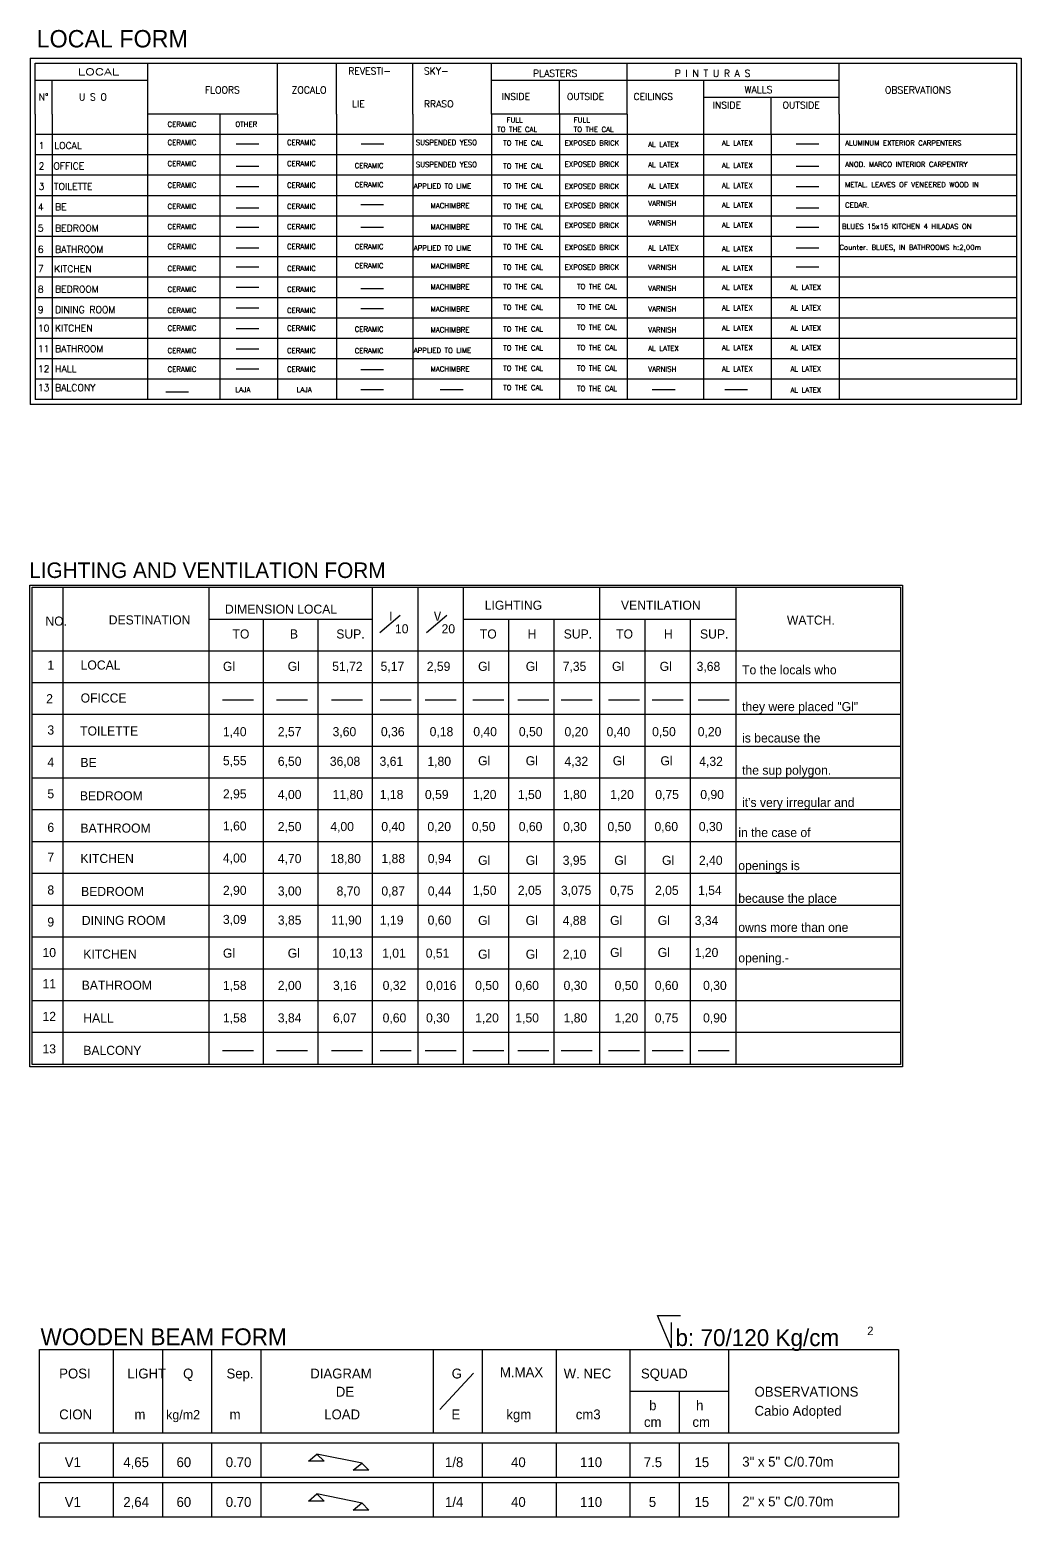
# Model space of a CAD drawing. Header units: millimetres. Extents: x 221 to 543, y -43 to 148.
# Drawn here: x 459.88 to 480.02, y -42.85 to -12.64 of the extents above; entities that cross this region are included whole.
import ezdxf

# ---------------------------------------------------------------- set-up
doc = ezdxf.new("R2010")
doc.units = ezdxf.units.MM
for name, color, linetype in [('cinco', 4, 'Continuous'), ('dos', 2, 'Continuous'), ('tres', 3, 'Continuous')]:
    doc.layers.add(name, color=color, linetype=linetype)
doc.styles.add('ROMANS', font='romans.shx', dxfattribs={"width": 0.85})

msp = doc.modelspace()

# ---------------------------------------------------------------- linework, layer by layer
at = {"color": 251}
for p, q in [((459.883, -13.219), (480.021, -13.219)), ((459.883, -13.219), (459.883, -20.25)), ((480.021, -13.219), (480.021, -20.25)), ((480.021, -20.25), (459.883, -20.25))]:
    msp.add_line(p, q, dxfattribs=at)
for p, q in [((467.401, -24.536, 1.355), (466.991, -24.884, 1.355)), ((468.348, -24.536, 1.355), (467.938, -24.884, 1.355)), ((463.792, -26.247, 1.355), (464.422, -26.247, 1.355)), ((464.887, -26.247, 1.355), (465.517, -26.247, 1.355)), ((466.004, -26.247, 1.355), (466.634, -26.247, 1.355)), ((466.998, -26.247, 1.355), (467.628, -26.247, 1.355)), ((467.911, -26.247, 1.355), (468.541, -26.247, 1.355)), ((468.88, -26.247, 1.355), (469.51, -26.247, 1.355)), ((469.79, -26.247, 1.355), (470.42, -26.247, 1.355)), ((470.671, -26.247, 1.355), (471.301, -26.247, 1.355)), ((471.632, -26.247, 1.355), (472.262, -26.247, 1.355)), ((472.523, -26.247, 1.355), (473.153, -26.247, 1.355)), ((473.455, -26.247, 1.355), (474.085, -26.247, 1.355)), ((463.792, -33.365, 1.355), (464.422, -33.365, 1.355)), ((464.887, -33.365, 1.355), (465.517, -33.365, 1.355)), ((466.004, -33.365, 1.355), (466.634, -33.365, 1.355)), ((466.998, -33.365, 1.355), (467.628, -33.365, 1.355)), ((467.911, -33.365, 1.355), (468.541, -33.365, 1.355)), ((468.88, -33.365, 1.355), (469.51, -33.365, 1.355)), ((469.79, -33.365, 1.355), (470.42, -33.365, 1.355)), ((470.671, -33.365, 1.355), (471.301, -33.365, 1.355)), ((471.632, -33.365, 1.355), (472.262, -33.365, 1.355)), ((472.523, -33.365, 1.355), (473.153, -33.365, 1.355)), ((473.455, -33.365, 1.355), (474.085, -33.365, 1.355))]:
    msp.add_line(p, q)
at = {"layer": 'cinco', "color": 4}
for p, q in [((459.984, -13.319), (479.921, -13.319)), ((459.984, -14.354), (459.984, -13.319))]:
    msp.add_line(p, q, dxfattribs=at)
at = {"layer": 'cinco'}
for p, q in [((464.909, -14.354), (462.268, -14.354)), ((472.017, -14.354), (469.26, -14.354)), ((473.562, -14.768), (459.984, -14.768)), ((479.921, -14.768), (473.562, -14.768))]:
    msp.add_line(p, q, dxfattribs=at)
at = {"layer": 'cinco', "ltscale": 0.02}
for p, q in [((459.922, -23.962, 2.916), (461.306, -23.962, 2.916)), ((459.922, -25.254, 2.916), (459.922, -23.962, 2.916)), ((461.306, -23.962, 2.916), (477.564, -23.962, 2.916)), ((477.564, -23.962, 4.476), (477.564, -25.254, 4.476)), ((459.922, -25.254, 2.916), (471.457, -25.254, 2.916)), ((471.457, -25.254, 2.916), (474.226, -25.254, 2.916)), ((474.226, -25.254, 2.916), (477.564, -25.254, 4.476)), ((460.077, -39.439, 1.691), (477.525, -39.439, 1.691)), ((460.077, -41.139, 1.691), (460.077, -39.439, 1.691)), ((477.525, -39.439, 1.691), (477.525, -41.139, 1.691)), ((477.525, -41.139, 1.691), (460.077, -41.139, 1.691))]:
    msp.add_line(p, q, dxfattribs=at)
at = {"layer": 'dos', "ltscale": 0.5}
for p, q in [((468.889, -39.923, 1.691), (468.208, -40.656, 1.691)), ((472.077, -40.289, 1.691), (474.077, -40.289, 1.691)), ((473.077, -41.139, 1.691), (473.077, -40.289, 1.691)), ((465.54, -41.71, 1.691), (465.71, -41.564, 1.691)), ((465.709, -41.563, 1.691), (465.856, -41.71, 1.691)), ((466.63, -41.75, 1.691), (465.709, -41.563, 1.691)), ((465.856, -41.71, 1.691), (465.54, -41.71, 1.691)), ((466.45, -41.893, 1.691), (466.62, -41.748, 1.691)), ((466.766, -41.893, 1.691), (466.45, -41.893, 1.691)), ((466.62, -41.748, 1.691), (466.766, -41.893, 1.691)), ((465.54, -42.517, 1.691), (465.71, -42.372, 1.691)), ((465.856, -42.517, 1.691), (465.54, -42.517, 1.691)), ((465.709, -42.371, 1.691), (465.856, -42.517, 1.691)), ((466.63, -42.558, 1.691), (465.709, -42.371, 1.691)), ((466.45, -42.701, 1.691), (466.62, -42.555, 1.691)), ((466.62, -42.555, 1.691), (466.766, -42.701, 1.691)), ((466.766, -42.701, 1.691), (466.45, -42.701, 1.691))]:
    msp.add_line(p, q, dxfattribs=at)
at = {"layer": 'tres'}
for p, q in [((462.268, -13.319), (462.268, -20.151)), ((464.909, -14.354), (464.909, -13.319)), ((466.111, -14.354), (466.111, -13.319)), ((467.658, -14.354), (467.658, -13.319)), ((469.26, -14.354), (469.26, -13.319)), ((472.017, -14.354), (472.017, -13.319)), ((476.323, -14.354), (476.323, -13.319)), ((459.984, -13.664), (462.268, -13.664)), ((460.329, -14.354), (460.329, -13.664)), ((469.26, -13.664), (476.323, -13.664)), ((470.637, -14.354), (470.637, -13.664)), ((473.562, -13.664), (473.562, -20.151)), ((473.562, -14.009), (476.323, -14.009)), ((474.942, -14.768), (474.942, -14.009)), ((460.329, -14.354), (460.329, -20.151)), ((463.738, -14.354), (463.738, -20.151)), ((464.909, -14.354), (464.909, -20.151)), ((466.111, -14.354), (466.111, -20.151)), ((467.658, -14.354), (467.658, -20.151)), ((469.26, -14.354), (469.26, -20.151)), ((470.637, -14.354), (470.637, -20.151)), ((472.017, -14.354), (472.017, -20.151)), ((476.323, -14.354), (476.323, -20.151)), ((474.942, -14.768), (474.942, -20.151)), ((464.07, -14.955), (464.531, -14.955)), ((466.611, -14.955), (467.073, -14.955)), ((475.446, -14.955), (475.907, -14.955)), ((473.562, -15.182), (459.984, -15.182)), ((479.921, -15.182), (473.562, -15.182)), ((473.562, -15.596), (459.984, -15.596)), ((464.07, -15.409), (464.531, -15.409)), ((479.921, -15.596), (473.562, -15.596)), ((475.446, -15.409), (475.907, -15.409)), ((464.07, -15.821), (464.531, -15.821)), ((475.446, -15.821), (475.907, -15.821)), ((473.562, -16.01), (459.984, -16.01)), ((464.07, -16.254), (464.531, -16.254)), ((466.604, -16.186), (467.066, -16.186)), ((479.921, -16.01), (473.562, -16.01)), ((475.446, -16.254), (475.907, -16.254)), ((473.562, -16.425), (459.984, -16.425)), ((479.921, -16.425), (473.562, -16.425)), ((473.562, -16.839), (459.984, -16.839)), ((464.07, -16.647), (464.531, -16.647)), ((466.604, -16.647), (467.066, -16.647)), ((479.921, -16.839), (473.562, -16.839)), ((475.446, -16.647), (475.907, -16.647)), ((464.07, -17.066), (464.531, -17.066)), ((475.446, -17.066), (475.907, -17.066)), ((473.562, -17.253), (459.984, -17.253)), ((464.07, -17.452), (464.531, -17.452)), ((479.921, -17.253), (473.562, -17.253)), ((475.446, -17.452), (475.907, -17.452)), ((473.562, -17.667), (459.984, -17.667)), ((479.921, -17.667), (473.562, -17.667)), ((473.562, -18.081), (459.984, -18.081)), ((473.562, -18.081), (459.984, -18.081)), ((464.07, -17.865), (464.531, -17.865)), ((466.604, -17.892), (467.066, -17.892)), ((479.921, -18.081), (473.562, -18.081)), ((479.921, -18.081), (473.562, -18.081)), ((464.07, -18.284), (464.531, -18.284)), ((466.604, -18.301), (467.066, -18.301)), ((473.562, -18.495), (459.984, -18.495)), ((464.07, -18.704), (464.531, -18.704)), ((479.921, -18.495), (473.562, -18.495)), ((479.921, -18.909), (459.984, -18.909)), ((479.921, -19.323), (459.984, -19.323)), ((464.07, -19.117), (464.531, -19.117)), ((464.07, -19.529), (464.531, -19.529)), ((466.604, -19.538), (467.066, -19.538)), ((479.921, -19.737), (459.984, -19.737)), ((462.642, -19.99), (463.103, -19.99)), ((466.604, -19.948), (467.066, -19.948)), ((468.217, -19.948), (468.679, -19.948)), ((472.525, -19.948), (472.986, -19.948)), ((473.998, -19.948), (474.46, -19.948))]:
    msp.add_line(p, q, dxfattribs=at)
at = {"layer": 'tres', "color": 4}
for p, q in [((479.921, -13.319), (479.921, -20.151)), ((459.984, -14.354), (459.984, -20.151)), ((479.921, -20.151), (459.984, -20.151))]:
    msp.add_line(p, q, dxfattribs=at)
at = {"layer": 'tres', "color": 251, "ltscale": 0.5}
for p, q in [((459.876, -23.916, 2.916), (477.61, -23.916, 2.916)), ((459.876, -33.698, 2.916), (459.876, -23.916, 2.916)), ((477.61, -23.916, 4.476), (477.61, -33.698, 4.476)), ((477.61, -33.698, 4.48), (459.876, -33.698, 2.912))]:
    msp.add_line(p, q, dxfattribs=at)
at = {"layer": 'tres', "ltscale": 0.5}
for p, q in [((460.553, -25.254, 2.916), (460.553, -23.962, 2.916)), ((463.521, -25.254, 2.916), (463.521, -23.962, 2.916)), ((466.843, -25.254, 2.916), (466.843, -23.962, 2.916)), ((467.766, -25.254, 2.916), (467.766, -23.962, 2.916)), ((468.689, -25.254, 2.916), (468.689, -23.962, 2.916)), ((471.457, -33.652, 2.916), (471.457, -23.962, 2.916)), ((474.226, -25.254, 2.916), (474.226, -23.962, 2.916)), ((463.521, -24.608, 2.916), (466.843, -24.608, 2.916)), ((464.628, -33.652, 2.916), (464.628, -24.608, 2.916)), ((465.736, -33.652, 2.916), (465.736, -24.608, 2.916)), ((468.689, -24.608, 2.916), (471.457, -24.608, 2.916)), ((469.612, -33.652, 2.916), (469.612, -24.608, 2.916)), ((470.534, -33.652, 2.916), (470.534, -24.608, 2.916)), ((471.457, -24.608, 2.916), (474.226, -24.608, 2.916)), ((472.38, -33.652, 2.916), (472.38, -24.608, 2.916)), ((473.303, -33.652, 2.916), (473.303, -24.608, 2.916)), ((460.553, -33.652, 2.916), (460.553, -25.254, 2.916)), ((463.521, -33.652, 2.916), (463.521, -25.254, 2.916)), ((466.843, -33.652, 2.916), (466.843, -25.254, 2.916)), ((467.766, -33.652, 2.916), (467.766, -25.254, 2.916)), ((468.689, -33.652, 2.916), (468.689, -25.254, 2.916)), ((474.226, -33.652, 2.916), (474.226, -25.254, 2.916)), ((477.564, -25.9, 4.476), (459.922, -25.9, 2.916)), ((477.564, -26.546, 4.476), (459.922, -26.546, 2.916)), ((477.564, -27.192, 4.476), (459.922, -27.192, 2.916)), ((477.564, -27.838, 4.476), (459.922, -27.838, 2.916)), ((477.564, -28.484, 4.476), (459.922, -28.484, 2.916)), ((477.564, -29.13, 4.476), (459.922, -29.13, 2.916)), ((477.564, -29.776, 4.476), (459.922, -29.776, 2.916)), ((477.564, -30.422, 4.476), (459.922, -30.422, 2.916)), ((477.564, -31.068, 4.476), (459.922, -31.068, 2.916)), ((477.564, -31.714, 4.476), (459.922, -31.714, 2.916)), ((477.564, -32.36, 4.476), (459.922, -32.36, 2.916)), ((477.564, -33.006, 4.476), (459.922, -33.006, 2.916)), ((477.564, -33.006, 4.476), (459.922, -33.006, 2.916)), ((472.629, -38.753, 0.982), (473.096, -38.753, 0.982)), ((472.909, -39.405, 0.982), (472.629, -38.753, 0.982)), ((472.909, -38.892, 0.982), (472.909, -39.405, 0.982)), ((461.577, -41.139, 1.691), (461.577, -39.439, 1.691)), ((462.577, -41.139, 1.691), (462.577, -39.439, 1.691)), ((463.577, -41.139, 1.691), (463.577, -39.439, 1.691)), ((464.577, -41.139, 1.691), (464.577, -39.439, 1.691)), ((468.077, -41.139, 1.691), (468.077, -39.439, 1.691)), ((469.077, -41.139, 1.691), (469.077, -39.439, 1.691)), ((470.577, -41.139, 1.691), (470.577, -39.439, 1.691)), ((472.077, -41.139, 1.691), (472.077, -39.439, 1.691)), ((474.077, -41.139, 1.691), (474.077, -39.439, 1.691)), ((477.525, -41.339, 1.691), (460.077, -41.339, 1.691)), ((460.077, -42.039, 1.691), (460.077, -41.339, 1.691)), ((461.577, -42.039, 1.691), (461.577, -41.339, 1.691)), ((462.577, -42.039, 1.691), (462.577, -41.339, 1.691)), ((463.577, -42.039, 1.691), (463.577, -41.339, 1.691)), ((464.577, -42.039, 1.691), (464.577, -41.339, 1.691)), ((468.077, -42.039, 1.691), (468.077, -41.339, 1.691)), ((469.077, -42.039, 1.691), (469.077, -41.339, 1.691)), ((470.577, -42.039, 1.691), (470.577, -41.339, 1.691)), ((472.077, -42.039, 1.691), (472.077, -41.339, 1.691)), ((473.077, -42.039, 1.691), (473.077, -41.339, 1.691)), ((474.077, -42.039, 1.691), (474.077, -41.339, 1.691)), ((477.525, -41.339, 1.691), (477.525, -42.039, 1.691)), ((477.525, -42.039, 1.691), (460.077, -42.039, 1.691)), ((477.525, -42.147, 1.691), (460.077, -42.147, 1.691)), ((460.077, -42.847, 1.691), (460.077, -42.147, 1.691)), ((461.577, -42.847, 1.691), (461.577, -42.147, 1.691)), ((462.577, -42.847, 1.691), (462.577, -42.147, 1.691)), ((463.577, -42.847, 1.691), (463.577, -42.147, 1.691)), ((464.577, -42.847, 1.691), (464.577, -42.147, 1.691)), ((468.077, -42.847, 1.691), (468.077, -42.147, 1.691)), ((469.077, -42.847, 1.691), (469.077, -42.147, 1.691)), ((470.577, -42.847, 1.691), (470.577, -42.147, 1.691)), ((472.077, -42.847, 1.691), (472.077, -42.147, 1.691)), ((473.077, -42.847, 1.691), (473.077, -42.147, 1.691)), ((474.077, -42.847, 1.691), (474.077, -42.147, 1.691)), ((477.525, -42.147, 1.691), (477.525, -42.847, 1.691)), ((477.525, -42.847, 1.691), (460.077, -42.847, 1.691))]:
    msp.add_line(p, q, dxfattribs=at)
at = {"layer": 'tres', "color": 4, "ltscale": 0.5}
for p, q in [((459.922, -33.652, 2.916), (459.922, -25.254, 2.916)), ((477.564, -25.254, 4.476), (477.564, -33.652, 4.476)), ((477.564, -33.652, 4.476), (459.922, -33.652, 2.916))]:
    msp.add_line(p, q, dxfattribs=at)

# ---------------------------------------------------------------- texts
at = {"attachment_point": 1}
for s, insert, char_height, width in [('{\\fStylus BT|b0|i0|c0|p34;LOCAL FORM}', (460.016, -12.646), 0.3534, 13.19187), ('{\\fStylus BT|b0|i0|c0|p34;LIGHTING AND VENTILATION FORM}', (459.865, -23.458, 1.355), 0.31536, 11.77221), ('{\\fStylus BT|b0|i0|c0|p34;WOODEN BEAM FORM }', (460.095, -39.011), 0.34173, 12.7564), ('{\\fStylus BT|b0|i0|c0|p34;b: 70/120 Kg/cm}', (472.995, -39.028), 0.34173, 12.7564), ('{\\fStylus BT|b0|i0|c0|p34;2}', (476.891, -38.976), 0.17155, 6.40382)]:
    msp.add_mtext(s, dxfattribs=dict(at, insert=insert, char_height=char_height, width=width))
at = {"layer": 'dos', "ltscale": 0.5}
for s, height, p in [('DIMENSION LOCAL', 0.18457, (463.843, -24.498, 2.916)), ('Ⅰ', 0.185, (467.087, -24.642, 2.916)), ('Ⅴ', 0.185, (468.034, -24.642, 2.916)), ('LIGHTING', 0.1846, (469.12, -24.418, 2.916)), ('VENTILATION', 0.18457, (471.888, -24.418, 2.916)), ('NO.', 0.1846, (460.195, -24.741, 2.916)), ('DESTINATION', 0.18457, (461.481, -24.717, 2.916)), ('10', 0.1846, (467.296, -24.897, 2.916)), ('20', 0.1846, (468.243, -24.897, 2.916)), ('WATCH.', 0.1846, (475.259, -24.721, 4.476)), ('TO', 0.1846, (463.996, -25.002, 2.916)), ('B', 0.185, (465.161, -25.002, 2.916)), ('SUP.', 0.1846, (466.104, -25.002, 2.916)), ('TO', 0.1846, (469.021, -25.002, 2.916)), ('H', 0.185, (469.991, -25.002, 2.916)), ('SUP.', 0.1846, (470.725, -25.002, 2.916)), ('TO', 0.1846, (471.79, -25.002, 2.916)), ('H', 0.185, (472.76, -25.002, 2.916)), ('SUP.', 0.1846, (473.494, -25.002, 2.916)), ('1', 0.185, (460.234, -25.634, 2.916)), ('LOCAL', 0.1846, (460.91, -25.633, 2.916)), ('Gl', 0.1846, (463.801, -25.66, 2.916)), ('Gl', 0.1846, (465.117, -25.66, 2.916)), ('51,72', 0.1846, (466.021, -25.66, 2.916)), ('5,17', 0.1846, (467.004, -25.66, 2.916)), ('2,59', 0.1846, (467.942, -25.66, 2.916)), ('Gl', 0.1846, (468.985, -25.66, 2.916)), ('Gl', 0.1846, (469.953, -25.66, 2.916)), ('7,35', 0.1846, (470.704, -25.66, 2.916)), ('Gl', 0.1846, (471.706, -25.66, 2.916)), ('Gl', 0.1846, (472.674, -25.66, 2.916)), ('3,68', 0.1846, (473.425, -25.66, 2.916)), ('To the locals who', 0.18457, (474.349, -25.73)), ('2', 0.185, (460.21, -26.317, 2.916)), ('OFICCE', 0.1846, (460.91, -26.302, 2.916)), ('they were placed "Gl"', 0.18457, (474.349, -26.477)), ('3', 0.185, (460.234, -26.952, 2.916)), ('TOILETTE', 0.1846, (460.9, -26.972, 2.916)), ('1,40', 0.1846, (463.801, -26.986, 2.916)), ('2,57', 0.1846, (464.916, -26.986, 2.916)), ('3,60', 0.1846, (466.029, -26.986, 2.916)), ('0,36', 0.1846, (467.011, -26.986, 2.916)), ('0,18', 0.1846, (468.001, -26.986, 2.916)), ('0,40', 0.1846, (468.888, -26.986, 2.916)), ('0,50', 0.1846, (469.814, -26.986, 2.916)), ('0,20', 0.1846, (470.741, -26.986, 2.916)), ('0,40', 0.1846, (471.595, -26.986, 2.916)), ('0,50', 0.1846, (472.521, -26.986, 2.916)), ('0,20', 0.1846, (473.448, -26.986, 2.916)), ('is because the', 0.18457, (474.349, -27.114)), ('4', 0.185, (460.234, -27.607, 2.916)), ('BE', 0.1846, (460.906, -27.613, 2.916)), ('5,55', 0.1846, (463.801, -27.576, 2.916)), ('6,50', 0.1846, (464.916, -27.588, 2.916)), ('36,08', 0.1846, (465.973, -27.588, 2.916)), ('3,61', 0.1846, (466.983, -27.588, 2.916)), ('1,80', 0.1846, (467.955, -27.588, 2.916)), ('Gl', 0.1846, (468.985, -27.578, 2.916)), ('Gl', 0.1846, (469.953, -27.578, 2.916)), ('4,32', 0.1846, (470.741, -27.589, 2.916)), ('Gl', 0.1846, (471.722, -27.578, 2.916)), ('Gl', 0.1846, (472.69, -27.578, 2.916)), ('4,32', 0.1846, (473.478, -27.589, 2.916)), ('the sup polygon.', 0.18457, (474.349, -27.768)), ('5', 0.185, (460.234, -28.247, 2.916)), ('2,95', 0.1846, (463.801, -28.249, 2.916)), ('4,00', 0.1846, (464.916, -28.262, 2.916)), ('11,80', 0.1846, (466.029, -28.262, 2.916)), ('1,18', 0.1846, (466.987, -28.262, 2.916)), ('0,59', 0.1846, (467.905, -28.262, 2.916)), ('1,20', 0.1846, (468.878, -28.262, 2.916)), ('1,50', 0.1846, (469.793, -28.262, 2.916)), ('1,80', 0.1846, (470.709, -28.262, 2.916)), ('1,20', 0.1846, (471.669, -28.262, 2.916)), ('0,75', 0.1846, (472.585, -28.262, 2.916)), ('0,90', 0.1846, (473.5, -28.262, 2.916)), ('BEDROOM', 0.1846, (460.895, -28.289, 2.916)), ("it's very irregular and ", 0.18457, (474.349, -28.423)), ('6', 0.185, (460.234, -28.93, 2.916)), ('BATHROOM', 0.1846, (460.906, -28.944, 2.916)), ('1,60', 0.1846, (463.801, -28.9, 2.916)), ('2,50', 0.1846, (464.916, -28.913, 2.916)), ('4,00', 0.1846, (465.982, -28.913, 2.916)), ('0,40', 0.1846, (467.019, -28.913, 2.916)), ('0,20', 0.1846, (467.955, -28.913, 2.916)), ('0,50', 0.1846, (468.857, -28.913, 2.916)), ('0,60', 0.1846, (469.811, -28.913, 2.916)), ('0,30', 0.1846, (470.713, -28.913, 2.916)), ('0,50', 0.1846, (471.614, -28.913, 2.916)), ('0,60', 0.1846, (472.568, -28.913, 2.916)), ('0,30', 0.1846, (473.47, -28.913, 2.916)), ('in the case of', 0.18457, (474.272, -29.034)), ('7', 0.185, (460.234, -29.534, 2.916)), ('KITCHEN', 0.1846, (460.907, -29.561, 2.916)), ('4,00', 0.1846, (463.801, -29.551, 2.916)), ('4,70', 0.1846, (464.916, -29.563, 2.916)), ('18,80', 0.1846, (465.987, -29.563, 2.916)), ('1,88', 0.1846, (467.021, -29.563, 2.916)), ('0,94', 0.1846, (467.963, -29.563, 2.916)), ('Gl', 0.1846, (468.985, -29.599, 2.916)), ('Gl', 0.1846, (469.953, -29.599, 2.916)), ('3,95', 0.1846, (470.704, -29.599, 2.916)), ('Gl', 0.1846, (471.753, -29.599, 2.916)), ('Gl', 0.1846, (472.721, -29.599, 2.916)), ('2,40', 0.1846, (473.472, -29.599, 2.916)), ('openings is ', 0.18457, (474.272, -29.705)), ('8', 0.185, (460.234, -30.201, 2.916)), ('BEDROOM', 0.1846, (460.919, -30.231, 2.916)), ('2,90', 0.1846, (463.801, -30.209, 2.916)), ('3,00', 0.1846, (464.916, -30.222, 2.916)), ('8,70', 0.1846, (466.11, -30.222, 2.916)), ('0,87', 0.1846, (467.02, -30.222, 2.916)), ('0,44', 0.1846, (467.964, -30.222, 2.916)), ('1,50', 0.1846, (468.878, -30.208, 2.916)), ('2,05', 0.1846, (469.793, -30.208, 2.916)), ('3,075', 0.1846, (470.668, -30.208, 2.916)), ('0,75', 0.1846, (471.664, -30.208, 2.916)), ('2,05', 0.1846, (472.58, -30.208, 2.916)), ('1,54', 0.1846, (473.454, -30.208, 2.916)), ('because the place ', 0.18457, (474.272, -30.37)), ('9', 0.185, (460.234, -30.852, 2.916)), ('DINING ROOM', 0.18457, (460.934, -30.819, 2.916)), ('3,09', 0.1846, (463.801, -30.8, 2.916)), ('3,85', 0.1846, (464.916, -30.813, 2.916)), ('11,90', 0.1846, (466, -30.813, 2.916)), ('1,19', 0.1846, (466.989, -30.813, 2.916)), ('0,60', 0.1846, (467.96, -30.813, 2.916)), ('Gl', 0.1846, (468.985, -30.82, 2.916)), ('Gl', 0.1846, (469.953, -30.82, 2.916)), ('4,88', 0.1846, (470.704, -30.82, 2.916)), ('Gl', 0.1846, (471.667, -30.82, 2.916)), ('Gl', 0.1846, (472.635, -30.82, 2.916)), ('3,34', 0.1846, (473.386, -30.82, 2.916)), ('owns more than one', 0.18457, (474.272, -30.959)), ('10', 0.1846, (460.135, -31.472, 2.916)), ('KITCHEN', 0.1846, (460.964, -31.503, 2.916)), ('Gl', 0.1846, (463.801, -31.484, 2.916)), ('Gl', 0.1846, (465.117, -31.484, 2.916)), ('10,13', 0.1846, (466.021, -31.484, 2.916)), ('1,01', 0.1846, (467.035, -31.484, 2.916)), ('0,51', 0.1846, (467.921, -31.484, 2.916)), ('Gl', 0.1846, (468.985, -31.505, 2.916)), ('Gl', 0.1846, (469.953, -31.505, 2.916)), ('2,10', 0.1846, (470.704, -31.505, 2.916)), ('Gl', 0.1846, (471.667, -31.47, 2.916)), ('Gl', 0.1846, (472.635, -31.47, 2.916)), ('1,20', 0.1846, (473.386, -31.47, 2.916)), ('opening.-', 0.1846, (474.272, -31.58)), ('11', 0.1846, (460.135, -32.103, 2.916)), ('BATHROOM', 0.1846, (460.932, -32.135, 2.916)), ('1,58', 0.1846, (463.801, -32.139, 2.916)), ('2,00', 0.1846, (464.916, -32.139, 2.916)), ('3,16', 0.1846, (466.037, -32.139, 2.916)), ('0,32', 0.1846, (467.046, -32.139, 2.916)), ('0,016', 0.1846, (467.927, -32.139, 2.916)), ('0,50', 0.1846, (468.926, -32.139, 2.916)), ('0,60', 0.1846, (469.741, -32.139, 2.916)), ('0,30', 0.1846, (470.722, -32.139, 2.916)), ('0,50', 0.1846, (471.759, -32.139, 2.916)), ('0,60', 0.1846, (472.574, -32.139, 2.916)), ('0,30', 0.1846, (473.556, -32.139, 2.916)), ('12', 0.1846, (460.135, -32.768, 2.916)), ('HALL', 0.1846, (460.964, -32.8, 2.916)), ('1,58', 0.1846, (463.801, -32.798, 2.916)), ('3,84', 0.1846, (464.916, -32.798, 2.916)), ('6,07', 0.1846, (466.037, -32.798, 2.916)), ('0,60', 0.1846, (467.046, -32.798, 2.916)), ('0,30', 0.1846, (467.927, -32.798, 2.916)), ('1,20', 0.1846, (468.926, -32.798, 2.916)), ('1,50', 0.1846, (469.741, -32.798, 2.916)), ('1,80', 0.1846, (470.722, -32.798, 2.916)), ('1,20', 0.1846, (471.759, -32.798, 2.916)), ('0,75', 0.1846, (472.574, -32.798, 2.916)), ('0,90', 0.1846, (473.556, -32.798, 2.916)), ('13', 0.1846, (460.135, -33.427, 2.916)), ('BALCONY', 0.1846, (460.964, -33.458, 2.916)), ('POSI', 0.2, (460.474, -40.028, 1.691)), ('LIGHT', 0.2, (461.859, -40.028, 1.691)), ('Q', 0.2, (462.992, -40.028, 1.691)), ('Sep.', 0.2, (463.873, -40.028, 1.691)), ('DIAGRAM', 0.2, (465.575, -40.028, 1.691)), ('G', 0.2, (468.449, -40.028, 1.691)), ('M.MAX', 0.2, (469.43, -40.002, 1.691)), ('W. NEC', 0.2, (470.724, -40.028, 1.691)), ('SQUAD', 0.2, (472.294, -40.028, 1.691)), ('DE', 0.2, (466.094, -40.397, 1.691)), ('b', 0.2, (472.46, -40.674, 1.691)), ('h', 0.2, (473.414, -40.674, 1.691)), ('OBSERVATIONS', 0.2, (474.602, -40.397, 1.691)), ('CION', 0.2, (460.474, -40.858, 1.691)), ('m', 0.2, (462.003, -40.858, 1.691)), ('kg/m2', 0.1894, (462.647, -40.859, 1.602)), ('m', 0.2, (463.936, -40.858, 1.691)), ('LOAD', 0.2, (465.859, -40.858, 1.691)), ('E', 0.2, (468.445, -40.858, 1.691)), ('kgm', 0.2, (469.56, -40.858, 1.691)), ('cm3', 0.2, (470.97, -40.858, 1.691)), ('Cabio Adopted', 0.2, (474.602, -40.785, 1.691)), ('cm', 0.2, (472.355, -41.012, 1.691)), ('cm', 0.2, (473.34, -41.012, 1.691)), ('V1', 0.2, (460.587, -41.829, 1.691)), ('4,65', 0.2, (461.777, -41.829, 1.691)), ('60', 0.2, (462.858, -41.829, 1.691)), ('0.70', 0.2, (463.858, -41.829, 1.691)), ('1/8', 0.2, (468.313, -41.829, 1.691)), ('40', 0.2, (469.655, -41.829, 1.691)), ('110', 0.2, (471.058, -41.829, 1.691)), ('7.5', 0.2, (472.352, -41.829, 1.691)), ('15', 0.2, (473.382, -41.829, 1.691)), ('3" x 5" C/0.70m', 0.2, (474.353, -41.819, 1.691)), ('V1', 0.2, (460.587, -42.637, 1.691)), ('2,64', 0.2, (461.777, -42.637, 1.691)), ('60', 0.2, (462.858, -42.637, 1.691)), ('0.70', 0.2, (463.858, -42.637, 1.691)), ('1/4', 0.2, (468.313, -42.637, 1.691)), ('40', 0.2, (469.655, -42.637, 1.691)), ('110', 0.2, (471.058, -42.637, 1.691)), ('5', 0.2, (472.454, -42.637, 1.691)), ('15', 0.2, (473.382, -42.637, 1.691)), ('2" x 5" C/0.70m', 0.2, (474.353, -42.626, 1.691))]:
    msp.add_text(s, height=height, dxfattribs=at).set_placement(p)
at = {"layer": 'tres', "style": 'ROMANS', "width": 1.5}
msp.add_text('LOCAL', height=0.138, dxfattribs=at).set_placement((460.852, -13.563))
at = {"layer": 'tres', "style": 'ROMANS'}
for s, height, p in [('REVESTI-', 0.138, (466.346, -13.546)), ('SKY-', 0.138, (467.883, -13.546)), ('PLASTERS', 0.138, (470.101, -13.595)), ('P I N T U R A S', 0.13803, (472.98, -13.595)), ('FLOORS ', 0.138, (463.435, -13.934)), ('ZOCALO', 0.138, (465.196, -13.934)), ('WALLS', 0.138, (474.399, -13.925)), ('OBSERVATIONS', 0.13803, (477.251, -13.934)), ('N%%d', 0.138, (460.055, -14.074)), ('U S O', 0.138, (460.875, -14.074)), ('LIE', 0.138, (466.421, -14.215)), ('RRASO', 0.138, (467.883, -14.215)), ('INSIDE', 0.138, (469.461, -14.066)), ('OUTSIDE', 0.138, (470.789, -14.066)), ('CEILINGS', 0.138, (472.143, -14.066)), ('INSIDE', 0.138, (473.748, -14.24)), ('OUTSIDE', 0.138, (475.17, -14.24)), ('FULL ', 0.1035, (469.564, -14.524)), ('FULL ', 0.1035, (470.929, -14.524)), ('CERAMIC', 0.1035, (462.676, -14.611)), ('OTHER', 0.1035, (464.054, -14.611)), ('TO THE CAL', 0.1035, (469.374, -14.716)), ('TO THE CAL', 0.1035, (470.929, -14.716)), ('1', 0.138, (460.055, -15.061)), ('LOCAL', 0.138, (460.373, -15.061)), ('CERAMIC', 0.1035, (462.676, -14.981)), ('CERAMIC', 0.1035, (465.103, -14.981)), ('SUSPENDED YESO', 0.10352, (467.72, -14.981)), ('TO THE CAL ', 0.10352, (469.495, -14.992)), ('EXPOSED BRICK', 0.10352, (470.745, -14.992)), ('AL LATEX', 0.1035, (472.441, -15.02)), ('AL LATEX', 0.1035, (473.941, -14.992)), ('ALUMINUM EXTERIOR CARPENTERS', 0.10352, (476.442, -14.992)), ('2', 0.138, (460.055, -15.475)), ('OFFICE', 0.138, (460.357, -15.475)), ('CERAMIC', 0.1035, (462.676, -15.41)), ('CERAMIC', 0.1035, (465.103, -15.41)), ('CERAMIC', 0.1035, (466.478, -15.452)), ('SUSPENDED YESO', 0.10352, (467.72, -15.429)), ('TO THE CAL ', 0.10352, (469.495, -15.46)), ('EXPOSED BRICK', 0.10352, (470.745, -15.422)), ('AL LATEX', 0.1035, (472.441, -15.431)), ('AL LATEX', 0.1035, (473.941, -15.446)), ('ANOD. MARCO INTERIOR CARPENTRY', 0.10352, (476.442, -15.425)), ('3', 0.138, (460.055, -15.891)), ('TOILETTE', 0.138, (460.365, -15.891)), ('CERAMIC', 0.1035, (462.676, -15.848)), ('CERAMIC', 0.1035, (465.103, -15.848)), ('CERAMIC', 0.1035, (466.478, -15.839)), ('APPLIED TO LIME', 0.10352, (467.678, -15.867)), ('TO THE CAL ', 0.10352, (469.495, -15.863)), ('EXPOSED BRICK', 0.10352, (470.745, -15.871)), ('AL LATEX', 0.1035, (472.441, -15.865)), ('AL LATEX', 0.1035, (473.941, -15.854)), ('METAL. LEAVES OF VENEERED WOOD IN ', 0.10352, (476.442, -15.838)), ('4', 0.138, (460.04, -16.307)), ('BE', 0.138, (460.39, -16.307)), ('CERAMIC', 0.1035, (462.676, -16.278)), ('CERAMIC', 0.1035, (465.103, -16.278)), ('MACHIMBRE', 0.1035, (468.02, -16.263)), ('TO THE CAL ', 0.10352, (469.495, -16.276)), ('EXPOSED BRICK', 0.10352, (470.745, -16.261)), ('VARNISH', 0.1035, (472.441, -16.216)), ('AL LATEX', 0.1035, (473.941, -16.25)), ('CEDAR.', 0.1035, (476.442, -16.252)), ('5', 0.138, (460.04, -16.738)), ('BEDROOM', 0.138, (460.39, -16.738)), ('CERAMIC', 0.1035, (462.676, -16.69)), ('CERAMIC', 0.1035, (465.103, -16.69)), ('MACHIMBRE', 0.1035, (468.02, -16.694)), ('TO THE CAL ', 0.10352, (469.495, -16.688)), ('EXPOSED BRICK', 0.10352, (470.745, -16.662)), ('VARNISH', 0.1035, (472.441, -16.616)), ('AL LATEX', 0.1035, (473.941, -16.658)), ('BLUES 15x15 KITCHEN 4 HILADAS ON', 0.10352, (476.38, -16.685)), ('6', 0.138, (460.04, -17.168)), ('BATHROOM', 0.138, (460.39, -17.168)), ('CERAMIC', 0.1035, (462.676, -17.094)), ('CERAMIC', 0.1035, (465.103, -17.094)), ('CERAMIC', 0.1035, (466.478, -17.095)), ('APPLIED TO LIME', 0.10352, (467.678, -17.123)), ('TO THE CAL ', 0.10352, (469.495, -17.101)), ('EXPOSED BRICK', 0.10352, (470.745, -17.111)), ('AL LATEX', 0.1035, (472.441, -17.12)), ('AL LATEX', 0.1035, (473.941, -17.138)), ('Counter. BLUES, IN BATHROOMS h:2,00m', 0.10352, (476.326, -17.11)), ('7', 0.138, (460.04, -17.56)), ('KITCHEN', 0.138, (460.371, -17.564)), ('CERAMIC', 0.1035, (462.676, -17.539)), ('CERAMIC', 0.1035, (465.103, -17.539)), ('CERAMIC', 0.1035, (466.478, -17.483)), ('MACHIMBRE', 0.1035, (468.02, -17.491)), ('TO THE CAL ', 0.10352, (469.495, -17.513)), ('EXPOSED BRICK', 0.10352, (470.745, -17.513)), ('VARNISH', 0.1035, (472.441, -17.516)), ('AL LATEX', 0.1035, (473.941, -17.528)), ('MACHIMBRE', 0.1035, (468.02, -17.913)), ('TO THE CAL ', 0.10352, (469.495, -17.907)), ('TO THE CAL ', 0.10352, (470.996, -17.907)), ('AL LATEX', 0.1035, (473.941, -17.923)), ('AL LATEX', 0.1035, (475.332, -17.923)), ('8', 0.138, (460.04, -17.977)), ('BEDROOM', 0.138, (460.39, -17.977)), ('CERAMIC', 0.1035, (462.676, -17.961)), ('CERAMIC', 0.1035, (465.103, -17.961)), ('VARNISH', 0.1035, (472.441, -17.942)), ('9', 0.138, (460.04, -18.394)), ('DINING ROOM', 0.13803, (460.39, -18.394)), ('CERAMIC', 0.1035, (462.676, -18.391)), ('CERAMIC', 0.1035, (465.103, -18.391)), ('MACHIMBRE', 0.1035, (468.02, -18.363)), ('TO THE CAL ', 0.10352, (469.495, -18.329)), ('TO THE CAL ', 0.10352, (470.996, -18.32)), ('VARNISH', 0.1035, (472.441, -18.361)), ('AL LATEX', 0.1035, (473.941, -18.338)), ('AL LATEX', 0.1035, (475.332, -18.338)), ('10', 0.138, (460.04, -18.768)), ('KITCHEN', 0.138, (460.39, -18.768)), ('CERAMIC', 0.1035, (462.676, -18.751)), ('CERAMIC', 0.1035, (465.103, -18.751)), ('CERAMIC', 0.1035, (466.478, -18.772)), ('MACHIMBRE', 0.1035, (468.02, -18.785)), ('TO THE CAL ', 0.10352, (469.495, -18.769)), ('TO THE CAL ', 0.10352, (470.996, -18.734)), ('VARNISH', 0.1035, (472.441, -18.786)), ('AL LATEX', 0.1035, (473.941, -18.748)), ('AL LATEX', 0.1035, (475.332, -18.748)), ('11', 0.138, (460.04, -19.187)), ('BATHROOM', 0.138, (460.39, -19.187)), ('CERAMIC', 0.1035, (462.676, -19.207)), ('CERAMIC', 0.1035, (465.103, -19.207)), ('CERAMIC', 0.1035, (466.478, -19.21)), ('APPLIED TO LIME', 0.10352, (467.678, -19.204)), ('TO THE CAL ', 0.10352, (469.495, -19.154)), ('TO THE CAL ', 0.10352, (470.996, -19.146)), ('AL LATEX', 0.1035, (472.441, -19.162)), ('AL LATEX', 0.1035, (473.941, -19.15)), ('AL LATEX', 0.1035, (475.332, -19.15)), ('12', 0.138, (460.04, -19.595)), ('HALL', 0.138, (460.39, -19.595)), ('CERAMIC', 0.1035, (462.676, -19.585)), ('CERAMIC', 0.1035, (465.103, -19.585)), ('MACHIMBRE', 0.1035, (468.02, -19.581)), ('TO THE CAL ', 0.10352, (469.495, -19.566)), ('TO THE CAL ', 0.10352, (470.996, -19.565)), ('VARNISH', 0.1035, (472.441, -19.584)), ('AL LATEX', 0.1035, (473.941, -19.578)), ('AL LATEX', 0.1035, (475.332, -19.578)), ('13', 0.138, (460.04, -19.978)), ('BALCONY', 0.138, (460.39, -19.978)), ('LAJA', 0.1035, (464.054, -19.999)), ('LAJA', 0.1035, (465.3, -19.999)), ('TO THE CAL ', 0.10352, (469.495, -19.96)), ('TO THE CAL ', 0.10352, (470.996, -19.978)), ('AL LATEX', 0.1035, (475.332, -20.006))]:
    msp.add_text(s, height=height, dxfattribs=at).set_placement(p)

doc.saveas('drawing.dxf')
